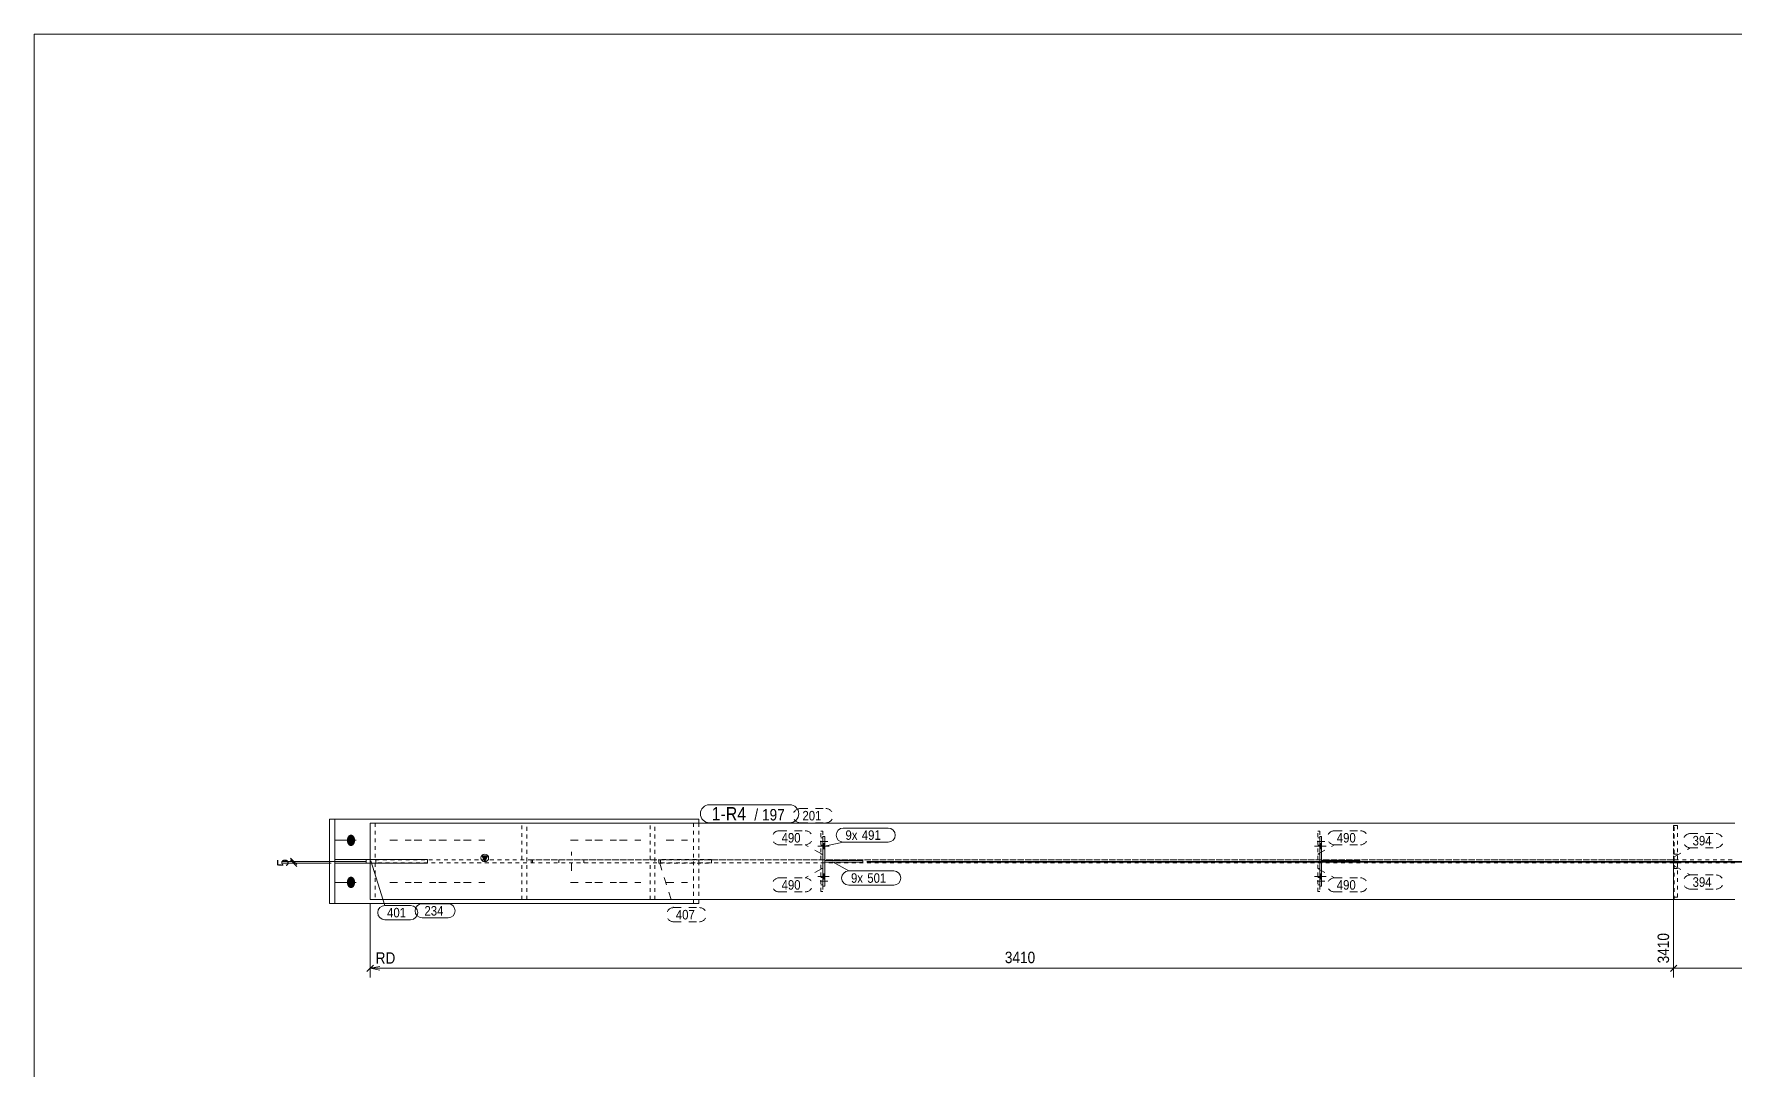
# Model space of a CAD drawing. Header units: millimetres. Extents: x 2 to 1174, y 1 to 825.
# Drawn here: x 5 to 450, y 553.8 to 825 of the extents above; entities that cross this region are included whole.
import ezdxf

# ---------------------------------------------------------------- set-up
doc = ezdxf.new("R2010")
doc.units = ezdxf.units.MM
for name, pattern in [('XKITLINE00', [0]), ('XKITLINE01', [4, 1, -1, 1, -1]), ('XKITLINE02', [4, 2, -2])]:
    doc.linetypes.add(name, pattern=pattern)
for name, color, linetype, lineweight in [('Bolt', 3, 'Continuous', 0), ('Dimensions', 7, 'Continuous', 0), ('DrawingSheet', 5, 'Continuous', 0), ('Part', 2, 'Continuous', 0), ('PartMark', 7, 'Continuous', 0)]:
    doc.layers.add(name, color=color, linetype=linetype, lineweight=lineweight)
doc.styles.add('ARIAL', font='ARIAL.TTF')

# ---------------------------------------------------------------- blocks, each defined once
blk = doc.blocks.new('*A80')
at = {"layer": 'Bolt', "color": 3, "linetype": 'XKITLINE02', "lineweight": 0}
for p, q in [((145.59, 605.94), (145.59, 610.94)), ((550.35, 605.94), (550.35, 610.94)), ((575.35, 605.94), (575.35, 610.94)), ((142.34, 608.04), (142.34, 608.84)), ((148.84, 608.04), (148.84, 608.84)), ((547.1, 608.04), (547.1, 608.84)), ((553.6, 608.04), (553.6, 608.84)), ((572.1, 608.04), (572.1, 608.84)), ((578.6, 608.04), (578.6, 608.84))]:
    blk.add_line(p, q, dxfattribs=at)
blk = doc.blocks.new('*A88')
at = {"layer": 'Bolt'}
for points in [[(86.85, 613.97), (86.85, 614.01), (86.86, 614.05), (86.86, 614.08), (86.86, 614.12), (86.86, 614.16), (86.87, 614.19), (86.87, 614.23), (86.88, 614.27), (86.89, 614.3), (86.89, 614.34), (86.9, 614.37), (86.91, 614.41), (86.92, 614.44), (86.93, 614.48), (86.93, 614.51), (86.95, 614.54), (86.96, 614.58), (86.97, 614.61), (86.98, 614.64), (86.99, 614.68), (87.01, 614.71), (87.02, 614.74), (87.03, 614.77), (87.05, 614.8), (87.06, 614.83), (87.08, 614.86), (87.1, 614.89), (87.11, 614.92), (87.13, 614.94), (87.15, 614.97), (87.17, 615), (87.19, 615.02), (87.21, 615.05), (87.23, 615.07), (87.25, 615.1), (87.27, 615.12), (87.29, 615.14), (87.31, 615.16), (87.33, 615.18), (87.35, 615.2), (87.38, 615.22), (87.4, 615.24), (87.42, 615.26), (87.44, 615.28), (87.47, 615.29), (87.49, 615.31), (87.52, 615.32), (87.54, 615.34), (87.57, 615.35), (87.59, 615.36), (87.62, 615.37), (87.64, 615.38), (87.67, 615.39), (87.69, 615.4), (87.72, 615.41), (87.74, 615.41), (87.77, 615.42), (87.8, 615.43), (87.82, 615.43), (87.85, 615.43), (87.87, 615.44), (87.9, 615.44), (87.93, 615.44), (87.95, 615.44), (87.98, 615.44), (88.01, 615.43), (88.03, 615.43), (88.06, 615.43), (88.08, 615.42), (88.11, 615.41), (88.14, 615.41), (88.16, 615.4), (88.19, 615.39), (88.21, 615.38), (88.24, 615.37), (88.26, 615.36), (88.29, 615.35), (88.31, 615.34), (88.34, 615.32), (88.36, 615.31), (88.39, 615.29), (88.41, 615.28), (88.43, 615.26), (88.46, 615.24), (88.48, 615.22), (88.5, 615.2), (88.52, 615.18), (88.55, 615.16), (88.57, 615.14), (88.59, 615.12), (88.61, 615.1), (88.63, 615.07), (88.65, 615.05), (88.67, 615.02), (88.69, 615), (88.71, 614.97), (88.72, 614.94), (88.74, 614.92), (88.76, 614.89), (88.77, 614.86), (88.79, 614.83), (88.81, 614.8), (88.82, 614.77), (88.83, 614.74), (88.85, 614.71), (88.86, 614.68), (88.87, 614.64), (88.89, 614.61), (88.9, 614.58), (88.91, 614.54), (88.92, 614.51), (88.93, 614.48), (88.94, 614.44), (88.95, 614.41), (88.96, 614.37), (88.96, 614.34), (88.97, 614.3), (88.98, 614.27), (88.98, 614.23), (88.99, 614.19), (88.99, 614.16), (88.99, 614.12), (89, 614.08), (89, 614.05), (89, 614.01), (89, 613.97), (89, 613.94), (89, 613.9), (89, 613.86), (89, 613.83), (89, 613.79), (88.99, 613.75), (88.99, 613.72), (88.99, 613.68), (88.98, 613.64), (88.98, 613.61), (88.97, 613.57), (88.96, 613.54), (88.96, 613.5), (88.95, 613.47), (88.94, 613.43), (88.93, 613.4), (88.92, 613.36), (88.91, 613.33), (88.9, 613.3), (88.89, 613.26), (88.87, 613.23), (88.86, 613.2), (88.85, 613.17), (88.83, 613.13), (88.82, 613.1), (88.81, 613.07), (88.79, 613.04), (88.77, 613.01), (88.76, 612.99), (88.74, 612.96), (88.72, 612.93), (88.71, 612.9), (88.69, 612.88), (88.67, 612.85), (88.65, 612.83), (88.63, 612.8), (88.61, 612.78), (88.59, 612.75), (88.57, 612.73), (88.55, 612.71), (88.52, 612.69), (88.5, 612.67), (88.48, 612.65), (88.46, 612.63), (88.43, 612.61), (88.41, 612.6), (88.39, 612.58), (88.36, 612.57), (88.34, 612.55), (88.31, 612.54), (88.29, 612.52), (88.26, 612.51), (88.24, 612.5), (88.21, 612.49), (88.19, 612.48), (88.16, 612.47), (88.14, 612.47), (88.11, 612.46), (88.08, 612.45), (88.06, 612.45), (88.03, 612.44), (88.01, 612.44), (87.98, 612.44), (87.95, 612.44), (87.93, 612.44), (87.9, 612.44), (87.87, 612.44), (87.85, 612.44), (87.82, 612.44), (87.8, 612.45), (87.77, 612.45), (87.74, 612.46), (87.72, 612.47), (87.69, 612.47), (87.67, 612.48), (87.64, 612.49), (87.62, 612.5), (87.59, 612.51), (87.57, 612.52), (87.54, 612.54), (87.52, 612.55), (87.49, 612.57), (87.47, 612.58), (87.44, 612.6), (87.42, 612.61), (87.4, 612.63), (87.38, 612.65), (87.35, 612.67), (87.33, 612.69), (87.31, 612.71), (87.29, 612.73), (87.27, 612.75), (87.25, 612.78), (87.23, 612.8), (87.21, 612.83), (87.19, 612.85), (87.17, 612.88), (87.15, 612.9), (87.13, 612.93), (87.11, 612.96), (87.1, 612.99), (87.08, 613.01), (87.06, 613.04), (87.05, 613.07), (87.03, 613.1), (87.02, 613.13), (87.01, 613.17), (86.99, 613.2), (86.98, 613.23), (86.97, 613.26), (86.96, 613.3), (86.95, 613.33), (86.93, 613.36), (86.93, 613.4), (86.92, 613.43), (86.91, 613.47), (86.9, 613.5), (86.89, 613.54), (86.89, 613.57), (86.88, 613.61), (86.87, 613.64), (86.87, 613.68), (86.86, 613.72), (86.86, 613.75), (86.86, 613.79), (86.86, 613.83), (86.85, 613.86), (86.85, 613.9), (86.85, 613.94)], [(86.85, 602.97), (86.85, 603.01), (86.86, 603.05), (86.86, 603.08), (86.86, 603.12), (86.86, 603.16), (86.87, 603.19), (86.87, 603.23), (86.88, 603.27), (86.89, 603.3), (86.89, 603.34), (86.9, 603.37), (86.91, 603.41), (86.92, 603.44), (86.93, 603.48), (86.93, 603.51), (86.95, 603.54), (86.96, 603.58), (86.97, 603.61), (86.98, 603.64), (86.99, 603.68), (87.01, 603.71), (87.02, 603.74), (87.03, 603.77), (87.05, 603.8), (87.06, 603.83), (87.08, 603.86), (87.1, 603.89), (87.11, 603.92), (87.13, 603.94), (87.15, 603.97), (87.17, 604), (87.19, 604.02), (87.21, 604.05), (87.23, 604.07), (87.25, 604.1), (87.27, 604.12), (87.29, 604.14), (87.31, 604.16), (87.33, 604.18), (87.35, 604.2), (87.38, 604.22), (87.4, 604.24), (87.42, 604.26), (87.44, 604.28), (87.47, 604.29), (87.49, 604.31), (87.52, 604.32), (87.54, 604.34), (87.57, 604.35), (87.59, 604.36), (87.62, 604.37), (87.64, 604.38), (87.67, 604.39), (87.69, 604.4), (87.72, 604.41), (87.74, 604.41), (87.77, 604.42), (87.8, 604.43), (87.82, 604.43), (87.85, 604.43), (87.87, 604.44), (87.9, 604.44), (87.93, 604.44), (87.95, 604.44), (87.98, 604.44), (88.01, 604.43), (88.03, 604.43), (88.06, 604.43), (88.08, 604.42), (88.11, 604.41), (88.14, 604.41), (88.16, 604.4), (88.19, 604.39), (88.21, 604.38), (88.24, 604.37), (88.26, 604.36), (88.29, 604.35), (88.31, 604.34), (88.34, 604.32), (88.36, 604.31), (88.39, 604.29), (88.41, 604.28), (88.43, 604.26), (88.46, 604.24), (88.48, 604.22), (88.5, 604.2), (88.52, 604.18), (88.55, 604.16), (88.57, 604.14), (88.59, 604.12), (88.61, 604.1), (88.63, 604.07), (88.65, 604.05), (88.67, 604.02), (88.69, 604), (88.71, 603.97), (88.72, 603.94), (88.74, 603.92), (88.76, 603.89), (88.77, 603.86), (88.79, 603.83), (88.81, 603.8), (88.82, 603.77), (88.83, 603.74), (88.85, 603.71), (88.86, 603.68), (88.87, 603.64), (88.89, 603.61), (88.9, 603.58), (88.91, 603.54), (88.92, 603.51), (88.93, 603.48), (88.94, 603.44), (88.95, 603.41), (88.96, 603.37), (88.96, 603.34), (88.97, 603.3), (88.98, 603.27), (88.98, 603.23), (88.99, 603.19), (88.99, 603.16), (88.99, 603.12), (89, 603.08), (89, 603.05), (89, 603.01), (89, 602.97), (89, 602.94), (89, 602.9), (89, 602.86), (89, 602.83), (89, 602.79), (88.99, 602.75), (88.99, 602.72), (88.99, 602.68), (88.98, 602.64), (88.98, 602.61), (88.97, 602.57), (88.96, 602.54), (88.96, 602.5), (88.95, 602.47), (88.94, 602.43), (88.93, 602.4), (88.92, 602.36), (88.91, 602.33), (88.9, 602.3), (88.89, 602.26), (88.87, 602.23), (88.86, 602.2), (88.85, 602.17), (88.83, 602.13), (88.82, 602.1), (88.81, 602.07), (88.79, 602.04), (88.77, 602.01), (88.76, 601.99), (88.74, 601.96), (88.72, 601.93), (88.71, 601.9), (88.69, 601.88), (88.67, 601.85), (88.65, 601.83), (88.63, 601.8), (88.61, 601.78), (88.59, 601.75), (88.57, 601.73), (88.55, 601.71), (88.52, 601.69), (88.5, 601.67), (88.48, 601.65), (88.46, 601.63), (88.43, 601.61), (88.41, 601.6), (88.39, 601.58), (88.36, 601.57), (88.34, 601.55), (88.31, 601.54), (88.29, 601.52), (88.26, 601.51), (88.24, 601.5), (88.21, 601.49), (88.19, 601.48), (88.16, 601.47), (88.14, 601.47), (88.11, 601.46), (88.08, 601.45), (88.06, 601.45), (88.03, 601.44), (88.01, 601.44), (87.98, 601.44), (87.95, 601.44), (87.93, 601.44), (87.9, 601.44), (87.87, 601.44), (87.85, 601.44), (87.82, 601.44), (87.8, 601.45), (87.77, 601.45), (87.74, 601.46), (87.72, 601.47), (87.69, 601.47), (87.67, 601.48), (87.64, 601.49), (87.62, 601.5), (87.59, 601.51), (87.57, 601.52), (87.54, 601.54), (87.52, 601.55), (87.49, 601.57), (87.47, 601.58), (87.44, 601.6), (87.42, 601.61), (87.4, 601.63), (87.38, 601.65), (87.35, 601.67), (87.33, 601.69), (87.31, 601.71), (87.29, 601.73), (87.27, 601.75), (87.25, 601.78), (87.23, 601.8), (87.21, 601.83), (87.19, 601.85), (87.17, 601.88), (87.15, 601.9), (87.13, 601.93), (87.11, 601.96), (87.1, 601.99), (87.08, 602.01), (87.06, 602.04), (87.05, 602.07), (87.03, 602.1), (87.02, 602.13), (87.01, 602.17), (86.99, 602.2), (86.98, 602.23), (86.97, 602.26), (86.96, 602.3), (86.95, 602.33), (86.93, 602.36), (86.93, 602.4), (86.92, 602.43), (86.91, 602.47), (86.9, 602.5), (86.89, 602.54), (86.89, 602.57), (86.88, 602.61), (86.87, 602.64), (86.87, 602.68), (86.86, 602.72), (86.86, 602.75), (86.86, 602.79), (86.86, 602.83), (86.85, 602.86), (86.85, 602.9), (86.85, 602.94)]]:
    blk.add_hatch(color=3, dxfattribs=at).paths.add_polyline_path(points, flags=17)
at = {"layer": 'Bolt', "color": 3, "linetype": 'XKITLINE00', "lineweight": 0}
for p, q in [((83.74, 613.94), (89.32, 613.94)), ((83.74, 602.94), (89.32, 602.94))]:
    blk.add_line(p, q, dxfattribs=at)
at = {"layer": 'Bolt', "color": 3, "linetype": 'XKITLINE02', "lineweight": 0}
for p, q in [((98.06, 613.94), (103.64, 613.94)), ((104.5, 613.94), (110.09, 613.94)), ((110.95, 613.94), (116.53, 613.94)), ((117.39, 613.94), (122.98, 613.94)), ((145.32, 613.94), (150.9, 613.94)), ((151.76, 613.94), (157.35, 613.94)), ((158.21, 613.94), (163.79, 613.94)), ((170.38, 613.94), (175.96, 613.94)), ((98.06, 602.94), (103.64, 602.94)), ((104.5, 602.94), (110.09, 602.94)), ((110.95, 602.94), (116.53, 602.94)), ((117.39, 602.94), (122.98, 602.94)), ((145.32, 602.94), (150.9, 602.94)), ((151.76, 602.94), (157.35, 602.94)), ((158.21, 602.94), (163.79, 602.94)), ((170.38, 602.94), (175.96, 602.94))]:
    blk.add_line(p, q, dxfattribs=at)
blk = doc.blocks.new('*A89')
at = {"layer": 'Part'}
blk.add_hatch(color=2, dxfattribs=at).paths.add_polyline_path([(122.14, 609.84), (123.74, 609.84), (122.94, 608.44)], flags=17)
at = {"layer": 'Part', "color": 2, "linetype": 'XKITLINE00', "lineweight": 0}
for p, q in [((92.94, 618.44), (92.94, 608.94)), ((449.97, 618.44), (92.94, 618.44)), ((122.94, 608.44), (122.14, 609.84)), ((122.14, 609.84), (123.74, 609.84)), ((123.74, 609.84), (122.94, 608.44)), ((92.94, 598.44), (92.94, 607.94)), ((449.97, 598.44), (92.94, 598.44))]:
    blk.add_line(p, q, dxfattribs=at)
at = {"layer": 'Part', "color": 7, "linetype": 'XKITLINE01', "lineweight": 0}
for p, q in [((94.27, 618.44), (94.27, 608.84)), ((132.63, 608.84), (132.63, 618.44)), ((133.97, 598.44), (133.97, 618.44)), ((92.94, 608.94), (92.94, 607.94)), ((94.27, 608.84), (449.97, 608.84)), ((449.97, 608.04), (94.27, 608.04)), ((94.27, 608.04), (94.27, 598.44)), ((132.63, 598.44), (132.63, 608.04))]:
    blk.add_line(p, q, dxfattribs=at)
at = {"layer": 'Part', "color": 2, "linetype": 'XKITLINE00', "lineweight": 0}
blk.add_circle((122.94, 609.34), 1, dxfattribs=at)
blk = doc.blocks.new('*A93')
at = {"layer": 'Part', "color": 7, "linetype": 'XKITLINE01', "lineweight": 0}
for p, q in [((210.87, 600.54), (210.87, 608.04)), ((210.87, 608.04), (211.37, 608.04)), ((210.87, 606.54), (211.37, 606.54)), ((211.37, 608.04), (211.37, 600.54)), ((211.37, 600.54), (210.87, 600.54))]:
    blk.add_line(p, q, dxfattribs=at)
blk = doc.blocks.new('*A94')
at = {"layer": 'Part', "color": 7, "linetype": 'XKITLINE01', "lineweight": 0}
for p, q in [((210.87, 608.84), (210.87, 616.34)), ((210.87, 616.34), (211.37, 616.34)), ((211.37, 616.34), (211.37, 608.84)), ((210.87, 610.34), (211.37, 610.34)), ((211.37, 608.84), (210.87, 608.84))]:
    blk.add_line(p, q, dxfattribs=at)
blk = doc.blocks.new('*A95')
at = {"layer": 'Part', "color": 7, "linetype": 'XKITLINE01', "lineweight": 0}
for p, q in [((340.87, 600.54), (340.87, 608.04)), ((340.87, 608.04), (341.37, 608.04)), ((340.87, 606.54), (341.37, 606.54)), ((341.37, 608.04), (341.37, 600.54)), ((341.37, 600.54), (340.87, 600.54))]:
    blk.add_line(p, q, dxfattribs=at)
blk = doc.blocks.new('*A96')
at = {"layer": 'Part', "color": 7, "linetype": 'XKITLINE01', "lineweight": 0}
for p, q in [((340.87, 608.84), (340.87, 616.34)), ((340.87, 616.34), (341.37, 616.34)), ((341.37, 616.34), (341.37, 608.84)), ((340.87, 610.34), (341.37, 610.34)), ((341.37, 608.84), (340.87, 608.84))]:
    blk.add_line(p, q, dxfattribs=at)
blk = doc.blocks.new('*A105')
at = {"layer": 'Part', "color": 2, "linetype": 'XKITLINE00', "lineweight": 0}
for p, q in [((211.87, 608.69), (221.87, 608.69)), ((221.87, 608.19), (211.87, 608.19)), ((221.87, 608.19), (221.87, 608.69))]:
    blk.add_line(p, q, dxfattribs=at)
at = {"layer": 'Part', "color": 7, "linetype": 'XKITLINE01', "lineweight": 0}
blk.add_line((211.87, 608.19), (211.87, 608.69), dxfattribs=at)
blk.add_line((211.87, 608.19), (211.87, 608.69), dxfattribs=at)
blk = doc.blocks.new('*A106')
at = {"layer": 'Part', "color": 2, "linetype": 'XKITLINE00', "lineweight": 0}
for p, q in [((211.37, 601.94), (211.37, 614.94)), ((211.37, 614.94), (211.87, 614.94)), ((211.87, 614.94), (211.87, 601.94)), ((211.87, 601.94), (211.37, 601.94))]:
    blk.add_line(p, q, dxfattribs=at)
blk = doc.blocks.new('*A107')
at = {"layer": 'Part', "color": 2, "linetype": 'XKITLINE00', "lineweight": 0}
for p, q in [((341.87, 608.69), (351.87, 608.69)), ((351.87, 608.19), (341.87, 608.19)), ((351.87, 608.19), (351.87, 608.69))]:
    blk.add_line(p, q, dxfattribs=at)
at = {"layer": 'Part', "color": 7, "linetype": 'XKITLINE01', "lineweight": 0}
blk.add_line((341.87, 608.19), (341.87, 608.69), dxfattribs=at)
blk.add_line((341.87, 608.19), (341.87, 608.69), dxfattribs=at)
blk = doc.blocks.new('*A108')
at = {"layer": 'Part', "color": 2, "linetype": 'XKITLINE00', "lineweight": 0}
for p, q in [((341.37, 601.94), (341.37, 614.94)), ((341.37, 614.94), (341.87, 614.94)), ((341.87, 614.94), (341.87, 601.94)), ((341.87, 601.94), (341.37, 601.94))]:
    blk.add_line(p, q, dxfattribs=at)
blk = doc.blocks.new('*A126')
at = {"layer": 'Part', "color": 7, "linetype": 'XKITLINE01', "lineweight": 0}
for p, q in [((182.28, 608.94), (168.46, 608.94)), ((168.46, 608.94), (168.46, 607.94)), ((168.46, 607.94), (182.28, 607.94)), ((168.88, 607.94), (168.88, 608.94)), ((178.93, 607.94), (178.93, 608.94)), ((182.28, 608.94), (182.28, 607.94))]:
    blk.add_line(p, q, dxfattribs=at)
blk = doc.blocks.new('*A127')
at = {"layer": 'Part', "color": 2, "linetype": 'XKITLINE00', "lineweight": 0}
for p, q in [((107.94, 608.94), (83.7, 608.94)), ((83.7, 607.94), (83.7, 608.94)), ((107.94, 607.94), (83.7, 607.94)), ((107.94, 608.94), (107.94, 607.94))]:
    blk.add_line(p, q, dxfattribs=at)
at = {"layer": 'Part', "color": 7, "linetype": 'XKITLINE01', "lineweight": 0}
for p, q in [((91.86, 607.94), (91.86, 608.94)), ((94.44, 607.94), (94.44, 608.94))]:
    blk.add_line(p, q, dxfattribs=at)
blk = doc.blocks.new('*A128')
at = {"layer": 'Part', "color": 2, "linetype": 'XKITLINE00', "lineweight": 0}
for p, q in [((82.3, 597.44), (82.3, 619.44)), ((178.93, 619.44), (82.3, 619.44)), ((83.7, 597.44), (83.7, 619.44)), ((178.93, 619.44), (178.93, 618.44)), ((178.93, 597.44), (82.3, 597.44)), ((178.93, 597.44), (178.93, 598.44))]:
    blk.add_line(p, q, dxfattribs=at)
at = {"layer": 'Part', "color": 7, "linetype": 'XKITLINE01', "lineweight": 0}
for p, q in [((177.54, 597.44), (177.54, 619.44)), ((178.93, 618.44), (178.93, 598.44))]:
    blk.add_line(p, q, dxfattribs=at)
blk = doc.blocks.new('*A129')
at = {"layer": 'Part', "color": 7, "linetype": 'XKITLINE01', "lineweight": 0}
for p, q in [((434.12, 618.44), (166.19, 618.44)), ((166.19, 608.84), (166.19, 618.44)), ((167.39, 598.44), (167.39, 618.44)), ((433.97, 598.44), (433.97, 618.44)), ((434.12, 598.44), (434.12, 618.44)), ((433.97, 608.84), (135.03, 608.84)), ((135.04, 608.04), (135.03, 608.84)), ((433.97, 608.04), (135.04, 608.04)), ((135.45, 608.04), (135.45, 608.84)), ((166.19, 598.44), (166.19, 608.04)), ((166.19, 598.44), (434.12, 598.44))]:
    blk.add_line(p, q, dxfattribs=at)
blk = doc.blocks.new('*A130')
at = {"layer": 'Part', "color": 7, "linetype": 'XKITLINE01', "lineweight": 0}
for p, q in [((433.97, 617.84), (433.97, 608.84)), ((434.97, 617.84), (433.97, 617.84)), ((434.97, 608.84), (434.97, 617.84)), ((434.97, 610.34), (433.97, 610.34)), ((433.97, 608.84), (434.97, 608.84))]:
    blk.add_line(p, q, dxfattribs=at)
blk = doc.blocks.new('*A131')
at = {"layer": 'Part', "color": 7, "linetype": 'XKITLINE01', "lineweight": 0}
for p, q in [((433.97, 608.04), (433.97, 599.04)), ((434.97, 608.04), (433.97, 608.04)), ((434.97, 606.54), (433.97, 606.54)), ((434.97, 599.04), (434.97, 608.04)), ((433.97, 599.04), (434.97, 599.04))]:
    blk.add_line(p, q, dxfattribs=at)
blk = doc.blocks.new('*A132')
at = {"layer": 'Bolt', "color": 3, "linetype": 'XKITLINE02', "lineweight": 0}
for p, q in [((212.72, 603.24), (209.72, 603.24)), ((211.37, 604.22), (210.87, 604.22)), ((211.37, 602.25), (210.87, 602.25))]:
    blk.add_line(p, q, dxfattribs=at)
blk = doc.blocks.new('*A133')
at = {"layer": 'Bolt', "color": 3, "linetype": 'XKITLINE02', "lineweight": 0}
for p, q in [((211.37, 614.62), (210.87, 614.62)), ((212.72, 613.64), (209.72, 613.64)), ((211.37, 612.65), (210.87, 612.65))]:
    blk.add_line(p, q, dxfattribs=at)
blk = doc.blocks.new('*A134')
at = {"layer": 'Bolt', "color": 3, "linetype": 'XKITLINE02', "lineweight": 0}
for p, q in [((342.72, 603.24), (339.72, 603.24)), ((341.37, 604.22), (340.87, 604.22)), ((341.37, 602.25), (340.87, 602.25))]:
    blk.add_line(p, q, dxfattribs=at)
blk = doc.blocks.new('*A135')
at = {"layer": 'Bolt', "color": 3, "linetype": 'XKITLINE02', "lineweight": 0}
for p, q in [((341.37, 614.62), (340.87, 614.62)), ((342.72, 613.64), (339.72, 613.64)), ((341.37, 612.65), (340.87, 612.65))]:
    blk.add_line(p, q, dxfattribs=at)
blk = doc.blocks.new('*A136')
at = {"layer": 'Bolt'}
for points in [[(211.37, 613.14), (211.87, 613.14), (211.87, 611.74), (211.37, 611.74)], [(211.37, 613.14), (211.87, 613.14), (211.87, 611.74), (211.37, 611.74)], [(211.37, 605.14), (211.87, 605.14), (211.87, 603.74), (211.37, 603.74)], [(211.37, 605.14), (211.87, 605.14), (211.87, 603.74), (211.37, 603.74)]]:
    blk.add_hatch(color=3, dxfattribs=at).paths.add_polyline_path(points, flags=17)
at = {"layer": 'Bolt', "color": 3, "linetype": 'XKITLINE00', "lineweight": 0}
for p, q in [((213.03, 612.44), (210.03, 612.44)), ((213.03, 612.44), (210.03, 612.44)), ((211.87, 613.14), (211.37, 613.14)), ((211.87, 613.14), (211.37, 613.14)), ((211.87, 611.74), (211.37, 611.74)), ((211.87, 611.74), (211.37, 611.74)), ((213.03, 604.44), (210.03, 604.44)), ((213.03, 604.44), (210.03, 604.44)), ((211.87, 605.14), (211.37, 605.14)), ((211.87, 605.14), (211.37, 605.14)), ((211.87, 603.74), (211.37, 603.74)), ((211.87, 603.74), (211.37, 603.74))]:
    blk.add_line(p, q, dxfattribs=at)
blk = doc.blocks.new('*A137')
at = {"layer": 'Bolt'}
for points in [[(341.37, 613.14), (341.87, 613.14), (341.87, 611.74), (341.37, 611.74)], [(341.37, 613.14), (341.87, 613.14), (341.87, 611.74), (341.37, 611.74)], [(341.37, 605.14), (341.87, 605.14), (341.87, 603.74), (341.37, 603.74)], [(341.37, 605.14), (341.87, 605.14), (341.87, 603.74), (341.37, 603.74)]]:
    blk.add_hatch(color=3, dxfattribs=at).paths.add_polyline_path(points, flags=17)
at = {"layer": 'Bolt', "color": 3, "linetype": 'XKITLINE00', "lineweight": 0}
for p, q in [((343.03, 612.44), (340.03, 612.44)), ((343.03, 612.44), (340.03, 612.44)), ((341.87, 613.14), (341.37, 613.14)), ((341.87, 613.14), (341.37, 613.14)), ((341.87, 611.74), (341.37, 611.74)), ((341.87, 611.74), (341.37, 611.74)), ((343.03, 604.44), (340.03, 604.44)), ((343.03, 604.44), (340.03, 604.44)), ((341.87, 605.14), (341.37, 605.14)), ((341.87, 605.14), (341.37, 605.14)), ((341.87, 603.74), (341.37, 603.74)), ((341.87, 603.74), (341.37, 603.74))]:
    blk.add_line(p, q, dxfattribs=at)
blk = doc.blocks.new('*A213')
at = {"layer": 'DrawingSheet', "color": 5, "linetype": 'XKITLINE00', "lineweight": 0}
for p, q in [((1174, 825), (5, 825)), ((5, 825), (5, 5))]:
    blk.add_line(p, q, dxfattribs=at)
blk = doc.blocks.new('*A310')
at = {"layer": 'Dimensions', "color": 7, "linetype": 'XKITLINE00', "lineweight": 0}
for p, q in [((222.87, 608.44), (739.34, 608.44)), ((222.87, 608.19), (739.34, 608.19))]:
    blk.add_line(p, q, dxfattribs=at)
blk = doc.blocks.new('*A312')
at = {"layer": 'Dimensions', "color": 7, "linetype": 'XKITLINE00', "lineweight": 0}
for p, q in [((352.87, 608.44), (671.34, 608.44)), ((352.87, 608.19), (671.34, 608.19)), ((668.09, 609.29), (669.78, 607.59)), ((668.09, 609.04), (669.78, 607.34)), ((668.94, 608.19), (668.94, 608.44))]:
    blk.add_line(p, q, dxfattribs=at)
at = {"layer": 'Dimensions', "color": 3}
for p in [(668.94, 608.44), (668.94, 608.19)]:
    blk.add_point(p, dxfattribs=at)
at = {"layer": 'Dimensions', "color": 3, "style": 'ARIAL', "width": 0.85}
blk.add_text('3', height=3, rotation=90.0002, dxfattribs=at).set_placement((667.59, 607.2))
blk = doc.blocks.new('*A313')
at = {"layer": 'Dimensions', "color": 7, "linetype": 'XKITLINE00', "lineweight": 0}
for p, q in [((433.97, 607.84), (433.97, 578.04)), ((714.71, 607.84), (714.71, 578.04)), ((434.81, 581.29), (433.12, 579.59)), ((433.97, 580.44), (714.71, 580.44)), ((715.56, 581.29), (713.86, 579.59))]:
    blk.add_line(p, q, dxfattribs=at)
at = {"layer": 'Dimensions', "color": 3}
for p in [(433.97, 580.44), (714.71, 580.44)]:
    blk.add_point(p, dxfattribs=at)
at = {"layer": 'Dimensions', "color": 3, "style": 'ARIAL', "width": 0.85}
blk.add_text('9990', height=3, rotation=90.0002, dxfattribs=at).set_placement((713.51, 581.74))
blk.add_text('6580', height=3, dxfattribs=at).set_placement((569.89, 581.79))
blk = doc.blocks.new('*A317')
at = {"layer": 'Dimensions', "color": 7, "linetype": 'XKITLINE00', "lineweight": 0}
for p, q in [((91.94, 608.44), (70.09, 608.44)), ((82.7, 607.94), (70.09, 607.94)), ((72.09, 609.29), (73.78, 607.59)), ((72.09, 608.79), (73.78, 607.09)), ((72.94, 607.94), (72.94, 608.44))]:
    blk.add_line(p, q, dxfattribs=at)
at = {"layer": 'Dimensions', "color": 3}
for p in [(72.94, 608.44), (72.94, 607.94)]:
    blk.add_point(p, dxfattribs=at)
at = {"layer": 'Dimensions', "color": 3, "style": 'ARIAL', "width": 0.85}
blk.add_text('5', height=3, rotation=90.0002, dxfattribs=at).set_placement((71.59, 607.07))
blk = doc.blocks.new('*A318')
at = {"layer": 'Dimensions', "color": 7, "linetype": 'XKITLINE00', "lineweight": 0}
for p, q in [((433.97, 607.84), (433.97, 578.04)), ((92.94, 597.44), (92.94, 578.04)), ((92.94, 597.44), (92.94, 578.04)), ((93.78, 581.29), (92.09, 579.59)), ((95.44, 580.94), (92.94, 580.44)), ((92.94, 580.44), (433.97, 580.44)), ((95.44, 579.94), (92.94, 580.44)), ((100.16, 580.44), (92.94, 580.44)), ((434.81, 581.29), (433.12, 579.59))]:
    blk.add_line(p, q, dxfattribs=at)
at = {"layer": 'Dimensions', "color": 3}
for p in [(92.94, 580.44), (433.97, 580.44)]:
    blk.add_point(p, dxfattribs=at)
at = {"layer": 'Dimensions', "color": 7}
blk.add_point((92.94, 580.44), dxfattribs=at)
at = {"layer": 'Dimensions', "color": 3, "style": 'ARIAL', "width": 0.85}
blk.add_text('3410', height=3, rotation=90.0002, dxfattribs=at).set_placement((432.77, 581.74))
for s, p in [('RD', (94.38, 581.64)), ('3410', (259, 581.79))]:
    blk.add_text(s, height=3, dxfattribs=at).set_placement(p)
blk = doc.blocks.new('*A319')
at = {"layer": 'PartMark', "color": 7, "linetype": 'XKITLINE02', "lineweight": 0}
for p, q in [((434.09, 607.26), (438.33, 604.87)), ((438.33, 604.87), (445.09, 604.87)), ((438.33, 601.17), (445.09, 601.17))]:
    blk.add_line(p, q, dxfattribs=at)
for centre, start, end in [((438.33, 603.02), 90, 270), ((445.09, 603.02), 270, 90)]:
    blk.add_arc(centre, 1.85, start, end, dxfattribs=at)
at = {"layer": 'PartMark', "color": 3, "style": 'ARIAL', "width": 0.85}
blk.add_text('394', height=2.5, dxfattribs=at).set_placement((438.93, 601.77))
blk = doc.blocks.new('*A320')
at = {"layer": 'PartMark', "color": 7, "linetype": 'XKITLINE02', "lineweight": 0}
for p, q in [((438.33, 615.7), (445.09, 615.7)), ((434.09, 609.61), (438.33, 612)), ((438.33, 612), (445.09, 612))]:
    blk.add_line(p, q, dxfattribs=at)
for centre, start, end in [((438.33, 613.85), 90, 270), ((445.09, 613.85), 270, 90)]:
    blk.add_arc(centre, 1.85, start, end, dxfattribs=at)
at = {"layer": 'PartMark', "color": 3, "style": 'ARIAL', "width": 0.85}
blk.add_text('394', height=2.5, dxfattribs=at).set_placement((438.93, 612.6))
blk = doc.blocks.new('*A321')
at = {"layer": 'PartMark', "color": 7, "linetype": 'XKITLINE02', "lineweight": 0}
for p, q in [((205.44, 622.24), (212.2, 622.24)), ((205.44, 618.54), (212.2, 618.54))]:
    blk.add_line(p, q, dxfattribs=at)
for centre, start, end in [((205.44, 620.39), 90, 270), ((212.2, 620.39), 270, 90)]:
    blk.add_arc(centre, 1.85, start, end, dxfattribs=at)
at = {"layer": 'PartMark', "color": 3, "style": 'ARIAL', "width": 0.85}
blk.add_text('201', height=2.5, dxfattribs=at).set_placement((206.04, 619.14))
blk = doc.blocks.new('*A322')
at = {"layer": 'PartMark', "color": 7, "linetype": 'XKITLINE00', "lineweight": 0}
for p, q in [((106.55, 597.34), (113.32, 597.34)), ((106.55, 593.64), (113.32, 593.64))]:
    blk.add_line(p, q, dxfattribs=at)
for centre, start, end in [((106.55, 595.49), 90, 270), ((113.32, 595.49), 270, 90)]:
    blk.add_arc(centre, 1.85, start, end, dxfattribs=at)
at = {"layer": 'PartMark', "color": 3, "style": 'ARIAL', "width": 0.85}
blk.add_text('234', height=2.5, dxfattribs=at).set_placement((107.15, 594.24))
blk = doc.blocks.new('*A323')
at = {"layer": 'PartMark', "color": 7, "linetype": 'XKITLINE00', "lineweight": 0}
for p, q in [((93.14, 608.54), (96.77, 596.86)), ((96.77, 596.86), (103.53, 596.86)), ((96.77, 593.16), (103.53, 593.16))]:
    blk.add_line(p, q, dxfattribs=at)
for centre, start, end in [((96.77, 595.01), 90, 270), ((103.53, 595.01), 270, 90)]:
    blk.add_arc(centre, 1.85, start, end, dxfattribs=at)
at = {"layer": 'PartMark', "color": 3, "style": 'ARIAL', "width": 0.85}
blk.add_text('401', height=2.5, dxfattribs=at).set_placement((97.37, 593.76))
blk = doc.blocks.new('*A324')
at = {"layer": 'PartMark', "color": 7, "linetype": 'XKITLINE02', "lineweight": 0}
for p, q in [((168.69, 608), (172.32, 596.32)), ((172.32, 596.32), (179.08, 596.32)), ((172.32, 592.62), (179.08, 592.62))]:
    blk.add_line(p, q, dxfattribs=at)
for centre, start, end in [((172.32, 594.47), 90, 270), ((179.08, 594.47), 270, 90)]:
    blk.add_arc(centre, 1.85, start, end, dxfattribs=at)
at = {"layer": 'PartMark', "color": 3, "style": 'ARIAL', "width": 0.85}
blk.add_text('407', height=2.5, dxfattribs=at).set_placement((172.92, 593.22))
blk = doc.blocks.new('*A325')
at = {"layer": 'PartMark', "color": 7, "linetype": 'XKITLINE02', "lineweight": 0}
for p, q in [((345.24, 616.46), (352, 616.46)), ((341, 610.37), (345.24, 612.76)), ((345.24, 612.76), (352, 612.76))]:
    blk.add_line(p, q, dxfattribs=at)
for centre, start, end in [((345.24, 614.61), 90, 270), ((352, 614.61), 270, 90)]:
    blk.add_arc(centre, 1.85, start, end, dxfattribs=at)
at = {"layer": 'PartMark', "color": 3, "style": 'ARIAL', "width": 0.85}
blk.add_text('490', height=2.5, dxfattribs=at).set_placement((345.84, 613.36))
blk = doc.blocks.new('*A326')
at = {"layer": 'PartMark', "color": 7, "linetype": 'XKITLINE02', "lineweight": 0}
for p, q in [((341, 606.51), (345.24, 604.12)), ((345.24, 604.12), (352, 604.12)), ((345.24, 600.42), (352, 600.42))]:
    blk.add_line(p, q, dxfattribs=at)
for centre, start, end in [((345.24, 602.27), 90, 270), ((352, 602.27), 270, 90)]:
    blk.add_arc(centre, 1.85, start, end, dxfattribs=at)
at = {"layer": 'PartMark', "color": 3, "style": 'ARIAL', "width": 0.85}
blk.add_text('490', height=2.5, dxfattribs=at).set_placement((345.84, 601.02))
blk = doc.blocks.new('*A327')
at = {"layer": 'PartMark', "color": 7, "linetype": 'XKITLINE02', "lineweight": 0}
for p, q in [((199.99, 616.46), (206.76, 616.46)), ((199.99, 612.76), (206.76, 612.76)), ((211, 610.37), (206.76, 612.76))]:
    blk.add_line(p, q, dxfattribs=at)
for centre, start, end in [((199.99, 614.61), 90, 270), ((206.76, 614.61), 270, 90)]:
    blk.add_arc(centre, 1.85, start, end, dxfattribs=at)
at = {"layer": 'PartMark', "color": 3, "style": 'ARIAL', "width": 0.85}
blk.add_text('490', height=2.5, dxfattribs=at).set_placement((200.59, 613.36))
blk = doc.blocks.new('*A328')
at = {"layer": 'PartMark', "color": 7, "linetype": 'XKITLINE02', "lineweight": 0}
for p, q in [((211, 606.51), (206.76, 604.12)), ((199.99, 604.12), (206.76, 604.12)), ((199.99, 600.42), (206.76, 600.42))]:
    blk.add_line(p, q, dxfattribs=at)
for centre, start, end in [((199.99, 602.27), 90, 270), ((206.76, 602.27), 270, 90)]:
    blk.add_arc(centre, 1.85, start, end, dxfattribs=at)
at = {"layer": 'PartMark', "color": 3, "style": 'ARIAL', "width": 0.85}
blk.add_text('490', height=2.5, dxfattribs=at).set_placement((200.59, 601.02))
blk = doc.blocks.new('*A329')
at = {"layer": 'PartMark', "color": 7, "linetype": 'XKITLINE00', "lineweight": 0}
for p, q in [((181.69, 623.24), (202.74, 623.24)), ((181.69, 618.54), (202.74, 618.54))]:
    blk.add_line(p, q, dxfattribs=at)
for centre, start, end in [((181.69, 620.89), 90, 270), ((202.74, 620.89), 270, 90)]:
    blk.add_arc(centre, 2.35, start, end, dxfattribs=at)
at = {"layer": 'PartMark', "color": 1, "style": 'ARIAL', "width": 0.85}
blk.add_text('1-R4', height=3.5, dxfattribs=at).set_placement((182.29, 619.14))
at = {"layer": 'PartMark', "color": 3, "style": 'ARIAL', "width": 0.85}
for s, p in [('/', (193.45, 619.14)), ('197', (195.46, 619.14))]:
    blk.add_text(s, height=3, dxfattribs=at).set_placement(p)
blk = doc.blocks.new('*A330')
at = {"layer": 'PartMark', "color": 7, "linetype": 'XKITLINE00', "lineweight": 0}
for p, q in [((213.9, 608.32), (218.14, 605.92)), ((218.14, 605.92), (229.93, 605.92)), ((218.14, 602.22), (229.93, 602.22))]:
    blk.add_line(p, q, dxfattribs=at)
for centre, start, end in [((218.14, 604.07), 90, 270), ((229.93, 604.07), 270, 90)]:
    blk.add_arc(centre, 1.85, start, end, dxfattribs=at)
at = {"layer": 'PartMark', "color": 3, "style": 'ARIAL', "width": 0.85}
for s, p in [('9x', (218.74, 602.82)), ('501', (223.01, 602.82))]:
    blk.add_text(s, height=2.5, dxfattribs=at).set_placement(p)
blk = doc.blocks.new('*A331')
at = {"layer": 'PartMark', "color": 7, "linetype": 'XKITLINE00', "lineweight": 0}
for p, q in [((216.7, 617.16), (228.48, 617.16)), ((211.5, 612.31), (216.7, 613.46)), ((216.7, 613.46), (228.48, 613.46))]:
    blk.add_line(p, q, dxfattribs=at)
for centre, start, end in [((216.7, 615.31), 90, 270), ((228.48, 615.31), 270, 90)]:
    blk.add_arc(centre, 1.85, start, end, dxfattribs=at)
at = {"layer": 'PartMark', "color": 3, "style": 'ARIAL', "width": 0.85}
for s, p in [('9x', (217.3, 614.06)), ('491', (221.57, 614.06))]:
    blk.add_text(s, height=2.5, dxfattribs=at).set_placement(p)

msp = doc.modelspace()

# ---------------------------------------------------------------- block references
at = {"lineweight": 0}
for name in ['*A213', '*A329', '*A128', '*A321', '*A88', '*A129', '*A327', '*A133', '*A94', '*A106', '*A331', '*A135', '*A96', '*A325', '*A108', '*A130', '*A320', '*A80', '*A136', '*A137', '*A317', '*A127', '*A318', '*A323', '*A126', '*A324', '*A328', '*A93', '*A105', '*A330', '*A310', '*A95', '*A326', '*A107', '*A312', '*A313', '*A131', '*A319', '*A132', '*A134', '*A322']:
    msp.add_blockref(name, (0, 0), dxfattribs=at)
at = {"layer": 'Part', "lineweight": 0}
msp.add_blockref('*A89', (0, 0), dxfattribs=at)

doc.saveas('drawing.dxf')
